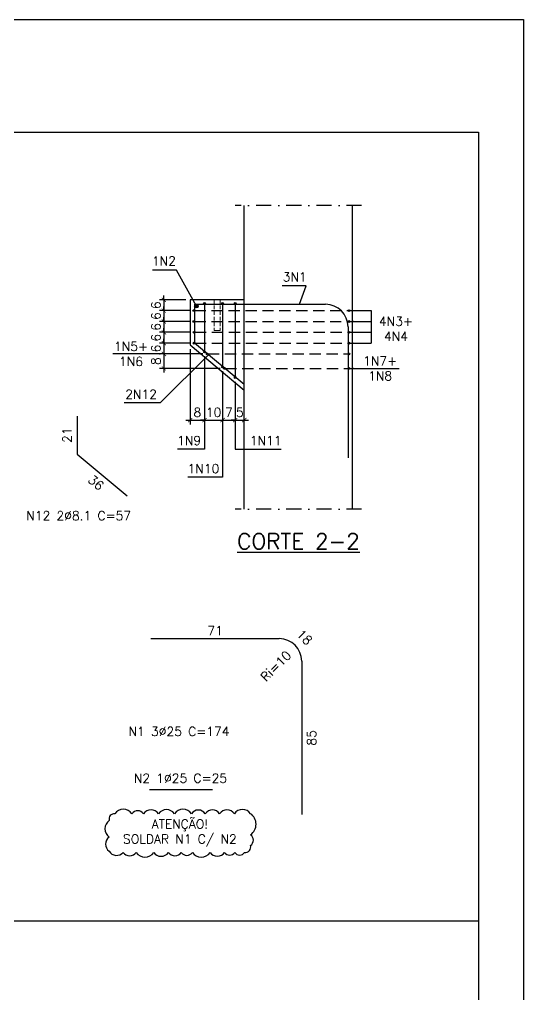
# Model space of a CAD drawing. Header units: centimetres. Extents: x 1658 to 19651, y 8294 to 11444.
# Drawn here: x 10931 to 11768, y 9823 to 11444 of the extents above; entities that cross this region are included whole.
import ezdxf

# ---------------------------------------------------------------- set-up
doc = ezdxf.new("R2010")
doc.units = ezdxf.units.CM
doc.header["$LTSCALE"] = 50
doc.header["$MEASUREMENT"] = 0
doc.header["$PDMODE"] = 67
for name, pattern in [('DASHDOT', [1, 0.5, -0.25, 0, -0.25]), ('DASHED', [0.75, 0.5, -0.25]), ('HIDDEN', [0.375, 0.25, -0.125])]:
    doc.linetypes.add(name, pattern=pattern)
doc.layers.add('10 TRACEJADO', color=1, linetype='DASHED', lineweight=13)
for name, color, linetype in [('FORMATO-PRECON', 2, 'Continuous'), ('HACHURAS-PRECON', 1, 'Continuous'), ('LINHA CENTRO-PRECON', 1, 'DASHDOT'), ('LINHA-01-PRECON', 1, 'Continuous'), ('LINHA-02-PRECON', 2, 'Continuous'), ('LINHA-03-PRECON', 3, 'Continuous'), ('LINHA-04-PRECON', 4, 'Continuous'), ('X1', 2, 'Continuous')]:
    doc.layers.add(name, color=color, linetype=linetype)
doc.styles.add('PRECON-ROMANS', font='romans.shx')
doc.styles.get("Standard").update_dxf_attribs({"font": 'romans.shx'})
doc.dimstyles.new('ESC50-50', dxfattribs={"dimscale": 50, "dimtxt": 0.2, "dimasz": 0.15, "dimexe": 0.15, "dimexo": 0.15, "dimgap": 0.08, "dimtad": 1, "dimdec": 1, "dimzin": 12, "dimdsep": 46, "dimtxsty": 'Standard', "dimblk": 'ARCHTICK', "dimcen": 0.09, "dimdle": 0.15, "dimclrd": 256, "dimclre": 256, "dimclrt": 2, "dimazin": 3, "dimtfac": 1, "dimtdec": 1, "dimtmove": 1, "dimatfit": 2, "dimfxl": 0.15, "dimtolj": 1, "dimtzin": 0, "dimarcsym": 0})
doc.dimstyles.new('ESC75-25', dxfattribs={"dimscale": 0, "dimtxt": 15, "dimasz": 7, "dimexe": 7, "dimexo": 7, "dimgap": 5.5, "dimtad": 1, "dimdec": 1, "dimlfac": 0.333333, "dimdsep": 46, "dimtxsty": 'Standard', "dimblk": 'ARCHTICK', "dimcen": 0.1, "dimdle": 7, "dimclrd": 256, "dimclre": 256, "dimclrt": 2, "dimadec": 0, "dimazin": 0, "dimtfac": 1, "dimtdec": 1, "dimtix": 1, "dimtmove": 2, "dimatfit": 3, "dimfxl": 1, "dimarcsym": 0})
doc.dimstyles.new('ESC75-75', dxfattribs={"dimscale": 0, "dimtxt": 15, "dimasz": 7, "dimexe": 7, "dimexo": 7, "dimgap": 5.5, "dimtad": 1, "dimdec": 1, "dimdsep": 46, "dimtxsty": 'Standard', "dimblk": 'ARCHTICK', "dimcen": 0.1, "dimdle": 7, "dimclrd": 256, "dimclre": 256, "dimclrt": 2, "dimadec": 0, "dimazin": 0, "dimtfac": 1, "dimtdec": 1, "dimtix": 1, "dimtmove": 2, "dimatfit": 3, "dimfxl": 1, "dimarcsym": 0})

# ---------------------------------------------------------------- blocks, each defined once
blk = doc.blocks.new('A$C2E607E54')
at = {"layer": 'FORMATO-PRECON'}
blk.add_lwpolyline([(0, 4200), (2970, 4200), (2970, 0), (0, 0)], close=True, dxfattribs=at)
at = {"layer": 'FORMATO-PRECON', "color": 6}
blk.add_lwpolyline([(100, 3950), (2870, 3950), (2870, 100), (100, 100)], close=True, dxfattribs=at)
blk = doc.blocks.new('_ArchTick')
at = {"color": 0, "linetype": 'ByBlock', "const_width": 0.15}
blk.add_lwpolyline([(-0.5, -0.5), (0.5, 0.5)], dxfattribs=at)
blk = doc.blocks.new('*D457')
at = {"layer": 'Defpoints', "color": 0, "transparency": 16777216}
for p in [(11214.4, 10978), (11170.8, 10960), (11220.4, 10960)]:
    blk.add_point(p, dxfattribs=at)
at = {"layer": 'LINHA-01-PRECON', "lineweight": -2, "transparency": 16777216}
for p, q in [((11207.4, 10978), (11163.8, 10978)), ((11170.8, 10978), (11170.8, 10985)), ((11170.8, 10978), (11170.8, 10960)), ((11213.4, 10960), (11163.8, 10960)), ((11170.8, 10960), (11170.8, 10953))]:
    blk.add_line(p, q, dxfattribs=at)
at = {"layer": 'LINHA-01-PRECON', "lineweight": -2, "transparency": 16777216, "xscale": 7, "yscale": 7, "zscale": 7}
for p, rotation in [((11170.8, 10978), 270), ((11170.8, 10960), 90)]:
    blk.add_blockref('_ArchTick', p, dxfattribs=dict(at, rotation=rotation))
at = {"layer": 'LINHA-01-PRECON', "color": 2, "transparency": 16777216, "insert": (11157.8, 10969), "char_height": 15, "attachment_point": 5, "rotation": 90}
blk.add_mtext('6', dxfattribs=at)
blk = doc.blocks.new('*D458')
at = {"layer": 'Defpoints', "color": 0, "transparency": 16777216}
for p in [(11220.4, 10960), (11170.8, 10942), (11220.4, 10942)]:
    blk.add_point(p, dxfattribs=at)
at = {"layer": 'LINHA-01-PRECON', "lineweight": -2, "transparency": 16777216}
for p, q in [((11213.4, 10960), (11163.8, 10960)), ((11170.8, 10960), (11170.8, 10967)), ((11170.8, 10960), (11170.8, 10942)), ((11213.4, 10942), (11163.8, 10942)), ((11170.8, 10942), (11170.8, 10935))]:
    blk.add_line(p, q, dxfattribs=at)
at = {"layer": 'LINHA-01-PRECON', "lineweight": -2, "transparency": 16777216, "xscale": 7, "yscale": 7, "zscale": 7}
for p, rotation in [((11170.8, 10960), 270), ((11170.8, 10942), 90)]:
    blk.add_blockref('_ArchTick', p, dxfattribs=dict(at, rotation=rotation))
at = {"layer": 'LINHA-01-PRECON', "color": 2, "transparency": 16777216, "insert": (11157.8, 10951), "char_height": 15, "attachment_point": 5, "rotation": 90}
blk.add_mtext('6', dxfattribs=at)
blk = doc.blocks.new('*D459')
at = {"layer": 'Defpoints', "color": 0, "transparency": 16777216}
for p in [(11220.4, 10942), (11170.8, 10924), (11221, 10924)]:
    blk.add_point(p, dxfattribs=at)
at = {"layer": 'LINHA-01-PRECON', "lineweight": -2, "transparency": 16777216}
for p, q in [((11213.4, 10942), (11163.8, 10942)), ((11170.8, 10942), (11170.8, 10949)), ((11170.8, 10942), (11170.8, 10924)), ((11214, 10924), (11163.8, 10924)), ((11170.8, 10924), (11170.8, 10917))]:
    blk.add_line(p, q, dxfattribs=at)
at = {"layer": 'LINHA-01-PRECON', "lineweight": -2, "transparency": 16777216, "xscale": 7, "yscale": 7, "zscale": 7}
for p, rotation in [((11170.8, 10942), 270), ((11170.8, 10924), 90)]:
    blk.add_blockref('_ArchTick', p, dxfattribs=dict(at, rotation=rotation))
at = {"layer": 'LINHA-01-PRECON', "color": 2, "transparency": 16777216, "insert": (11157.8, 10933), "char_height": 15, "attachment_point": 5, "rotation": 90}
blk.add_mtext('6', dxfattribs=at)
blk = doc.blocks.new('*D460')
at = {"layer": 'Defpoints', "color": 0, "transparency": 16777216}
for p in [(11214.4, 10903), (11238.4, 10891.3), (11238.4, 10778)]:
    blk.add_point(p, dxfattribs=at)
at = {"layer": 'LINHA-01-PRECON', "lineweight": -2, "transparency": 16777216}
for p, q in [((11214.4, 10896), (11214.4, 10771)), ((11238.4, 10884.3), (11238.4, 10771)), ((11207.4, 10778), (11245.4, 10778))]:
    blk.add_line(p, q, dxfattribs=at)
at = {"layer": 'LINHA-01-PRECON', "lineweight": -2, "transparency": 16777216, "xscale": 7, "yscale": 7, "zscale": 7, "rotation": 180}
blk.add_blockref('_ArchTick', (11214.4, 10778), dxfattribs=at)
at = {"layer": 'LINHA-01-PRECON', "lineweight": -2, "transparency": 16777216, "xscale": 7, "yscale": 7, "zscale": 7}
blk.add_blockref('_ArchTick', (11238.4, 10778), dxfattribs=at)
at = {"layer": 'LINHA-01-PRECON', "color": 2, "transparency": 16777216, "insert": (11226.4, 10791), "char_height": 15, "attachment_point": 5}
blk.add_mtext('8', dxfattribs=at)
blk = doc.blocks.new('*D461')
at = {"layer": 'Defpoints', "color": 0, "transparency": 16777216}
for p in [(11238.4, 10891.3), (11268.4, 10866.3), (11268.4, 10778)]:
    blk.add_point(p, dxfattribs=at)
at = {"layer": 'LINHA-01-PRECON', "lineweight": -2, "transparency": 16777216}
for p, q in [((11238.4, 10884.3), (11238.4, 10771)), ((11268.4, 10859.3), (11268.4, 10771)), ((11238.4, 10778), (11231.4, 10778)), ((11238.4, 10778), (11268.4, 10778)), ((11268.4, 10778), (11275.4, 10778))]:
    blk.add_line(p, q, dxfattribs=at)
at = {"layer": 'LINHA-01-PRECON', "lineweight": -2, "transparency": 16777216, "xscale": 7, "yscale": 7, "zscale": 7}
blk.add_blockref('_ArchTick', (11238.4, 10778), dxfattribs=at)
at = {"layer": 'LINHA-01-PRECON', "lineweight": -2, "transparency": 16777216, "xscale": 7, "yscale": 7, "zscale": 7, "rotation": 180}
blk.add_blockref('_ArchTick', (11268.4, 10778), dxfattribs=at)
at = {"layer": 'LINHA-01-PRECON', "color": 2, "transparency": 16777216, "insert": (11253.4, 10791), "char_height": 15, "attachment_point": 5}
blk.add_mtext('10', dxfattribs=at)
blk = doc.blocks.new('*D462')
at = {"layer": 'Defpoints', "color": 0, "transparency": 16777216}
for p in [(11268.4, 10866.3), (11289.4, 10848.8), (11289.4, 10778)]:
    blk.add_point(p, dxfattribs=at)
at = {"layer": 'LINHA-01-PRECON', "lineweight": -2, "transparency": 16777216}
for p, q in [((11268.4, 10859.3), (11268.4, 10771)), ((11289.4, 10841.8), (11289.4, 10771)), ((11261.4, 10778), (11296.4, 10778))]:
    blk.add_line(p, q, dxfattribs=at)
at = {"layer": 'LINHA-01-PRECON', "lineweight": -2, "transparency": 16777216, "xscale": 7, "yscale": 7, "zscale": 7, "rotation": 180}
blk.add_blockref('_ArchTick', (11268.4, 10778), dxfattribs=at)
at = {"layer": 'LINHA-01-PRECON', "lineweight": -2, "transparency": 16777216, "xscale": 7, "yscale": 7, "zscale": 7}
blk.add_blockref('_ArchTick', (11289.4, 10778), dxfattribs=at)
at = {"layer": 'LINHA-01-PRECON', "color": 2, "transparency": 16777216, "insert": (11278.9, 10791), "char_height": 15, "attachment_point": 5}
blk.add_mtext('7', dxfattribs=at)
blk = doc.blocks.new('*D463')
at = {"layer": 'Defpoints', "color": 0, "transparency": 16777216}
for p in [(11289.4, 10848.8), (11304.4, 10778), (11304.4, 10778)]:
    blk.add_point(p, dxfattribs=at)
at = {"layer": 'LINHA-01-PRECON', "lineweight": -2, "transparency": 16777216}
for p, q in [((11289.4, 10841.8), (11289.4, 10771)), ((11289.4, 10778), (11282.4, 10778)), ((11289.4, 10778), (11304.4, 10778)), ((11304.4, 10778), (11311.4, 10778))]:
    blk.add_line(p, q, dxfattribs=at)
at = {"layer": 'LINHA-01-PRECON', "lineweight": -2, "transparency": 16777216, "xscale": 7, "yscale": 7, "zscale": 7}
blk.add_blockref('_ArchTick', (11289.4, 10778), dxfattribs=at)
at = {"layer": 'LINHA-01-PRECON', "lineweight": -2, "transparency": 16777216, "xscale": 7, "yscale": 7, "zscale": 7, "rotation": 180}
blk.add_blockref('_ArchTick', (11304.4, 10778), dxfattribs=at)
at = {"layer": 'LINHA-01-PRECON', "color": 2, "transparency": 16777216, "insert": (11296.9, 10791), "char_height": 15, "attachment_point": 5}
blk.add_mtext('5', dxfattribs=at)
blk = doc.blocks.new('*D478')
at = {"layer": 'Defpoints', "color": 0, "transparency": 16777216}
for p in [(11221, 10924), (11170.8, 10906), (11221, 10906)]:
    blk.add_point(p, dxfattribs=at)
at = {"layer": 'LINHA-01-PRECON', "lineweight": -2, "transparency": 16777216}
for p, q in [((11214, 10924), (11163.8, 10924)), ((11170.8, 10924), (11170.8, 10931)), ((11170.8, 10924), (11170.8, 10906)), ((11214, 10906), (11163.8, 10906)), ((11170.8, 10906), (11170.8, 10899))]:
    blk.add_line(p, q, dxfattribs=at)
at = {"layer": 'LINHA-01-PRECON', "lineweight": -2, "transparency": 16777216, "xscale": 7, "yscale": 7, "zscale": 7}
for p, rotation in [((11170.8, 10924), 270), ((11170.8, 10906), 90)]:
    blk.add_blockref('_ArchTick', p, dxfattribs=dict(at, rotation=rotation))
at = {"layer": 'LINHA-01-PRECON', "color": 2, "transparency": 16777216, "insert": (11157.8, 10915), "char_height": 15, "attachment_point": 5, "rotation": 90}
blk.add_mtext('6', dxfattribs=at)
blk = doc.blocks.new('*D479')
at = {"layer": 'Defpoints', "color": 0, "transparency": 16777216}
for p in [(11221, 10906), (11170.8, 10888), (11242.6, 10888)]:
    blk.add_point(p, dxfattribs=at)
at = {"layer": 'LINHA-01-PRECON', "lineweight": -2, "transparency": 16777216}
for p, q in [((11170.8, 10906), (11170.8, 10913)), ((11214, 10906), (11163.8, 10906)), ((11170.8, 10906), (11170.8, 10888)), ((11235.6, 10888), (11163.8, 10888)), ((11170.8, 10888), (11170.8, 10881))]:
    blk.add_line(p, q, dxfattribs=at)
at = {"layer": 'LINHA-01-PRECON', "lineweight": -2, "transparency": 16777216, "xscale": 7, "yscale": 7, "zscale": 7}
for p, rotation in [((11170.8, 10906), 270), ((11170.8, 10888), 90)]:
    blk.add_blockref('_ArchTick', p, dxfattribs=dict(at, rotation=rotation))
at = {"layer": 'LINHA-01-PRECON', "color": 2, "transparency": 16777216, "insert": (11157.8, 10897), "char_height": 15, "attachment_point": 5, "rotation": 90}
blk.add_mtext('6', dxfattribs=at)
blk = doc.blocks.new('*D446')
at = {"layer": 'Defpoints', "color": 0, "linetype": 'Continuous', "transparency": 16777216}
for p in [(11026.9, 10784.6), (11026.9, 10721.5), (11026.9, 10721.5)]:
    blk.add_point(p, dxfattribs=at)
at = {"layer": 'LINHA-01-PRECON', "color": 2, "linetype": 'Continuous', "transparency": 16777216, "insert": (11009.9, 10753.1), "char_height": 15, "attachment_point": 5, "rotation": 90}
blk.add_mtext('21', dxfattribs=at)
blk = doc.blocks.new('*D447')
at = {"layer": 'Defpoints', "color": 0, "linetype": 'Continuous', "transparency": 16777216}
for p in [(11026.9, 10721.5), (11109.8, 10652.4), (11109.8, 10652.4)]:
    blk.add_point(p, dxfattribs=at)
at = {"layer": 'LINHA-01-PRECON', "color": 2, "linetype": 'Continuous', "transparency": 16777216, "insert": (11058.1, 10674.1), "char_height": 15, "attachment_point": 5, "rotation": 320.2182}
blk.add_mtext('36', dxfattribs=at)
blk = doc.blocks.new('*D449')
at = {"layer": 'Defpoints', "color": 0, "transparency": 16777216}
for p in [(11242.6, 10888), (11170.8, 10864), (11271.4, 10864)]:
    blk.add_point(p, dxfattribs=at)
at = {"layer": 'LINHA-01-PRECON', "lineweight": -2, "transparency": 16777216}
for p, q in [((11170.8, 10895), (11170.8, 10857)), ((11235.6, 10888), (11163.8, 10888)), ((11264.4, 10864), (11163.8, 10864))]:
    blk.add_line(p, q, dxfattribs=at)
at = {"layer": 'LINHA-01-PRECON', "lineweight": -2, "transparency": 16777216, "xscale": 7, "yscale": 7, "zscale": 7}
for p, rotation in [((11170.8, 10888), 90), ((11170.8, 10864), 270)]:
    blk.add_blockref('_ArchTick', p, dxfattribs=dict(at, rotation=rotation))
at = {"layer": 'LINHA-01-PRECON', "color": 2, "transparency": 16777216, "insert": (11157.8, 10876), "char_height": 15, "attachment_point": 5, "rotation": 90}
blk.add_mtext('8', dxfattribs=at)
blk = doc.blocks.new('*D450')
at = {"layer": 'Defpoints', "color": 0, "linetype": 'Continuous', "transparency": 16777216}
for p in [(11149.4, 10414.9), (11149.4, 10414.9), (11362.4, 10414.9)]:
    blk.add_point(p, dxfattribs=at)
at = {"layer": 'LINHA-01-PRECON', "color": 2, "linetype": 'Continuous', "transparency": 16777216, "insert": (11255.9, 10427.9), "char_height": 15, "attachment_point": 5}
blk.add_mtext('71', dxfattribs=at)
blk = doc.blocks.new('*D451')
at = {"layer": 'Defpoints', "color": 0, "linetype": 'Continuous', "transparency": 16777216}
for p in [(11399.9, 10377.4), (11399.9, 10122.4), (11399.9, 10122.4)]:
    blk.add_point(p, dxfattribs=at)
at = {"layer": 'LINHA-01-PRECON', "color": 2, "linetype": 'Continuous', "transparency": 16777216, "insert": (11416.4, 10249.9), "char_height": 15, "attachment_point": 5, "rotation": 90}
blk.add_mtext('85', dxfattribs=at)

msp = doc.modelspace()

# ---------------------------------------------------------------- hatches: boundary and pattern name
at = {"layer": 'LINHA-01-PRECON', "linetype": 'Continuous'}
h = msp.add_hatch(color=256, dxfattribs=at)
h.dxf.hatch_style = 1
edge = h.paths.add_edge_path()
edge.add_arc((11238.42, 10972.04), 1.5, 0, 360)
h = msp.add_hatch(color=256, dxfattribs=at)
h.dxf.hatch_style = 1
edge = h.paths.add_edge_path()
edge.add_arc((11268.42, 10972.04), 1.5, 0, 360)
h = msp.add_hatch(color=256, dxfattribs=at)
h.dxf.hatch_style = 1
edge = h.paths.add_edge_path()
edge.add_arc((11289.42, 10972.04), 1.5, 0, 360)
h = msp.add_hatch(color=256, dxfattribs=at)
h.dxf.hatch_style = 1
edge = h.paths.add_edge_path()
edge.add_arc((11220.42, 10960.04), 1.5, 0, 360)
h = msp.add_hatch(color=256, dxfattribs=at)
h.dxf.hatch_style = 1
edge = h.paths.add_edge_path()
edge.add_arc((11224.92, 10967.54), 3, 0, 360)
h = msp.add_hatch(color=256, dxfattribs=at)
h.dxf.hatch_style = 1
edge = h.paths.add_edge_path()
edge.add_arc((11478.42, 10960.04), 1.5, 0, 360)
h = msp.add_hatch(color=256, dxfattribs=at)
h.dxf.hatch_style = 1
edge = h.paths.add_edge_path()
edge.add_arc((11220.42, 10942.04), 1.5, 0, 360)
h = msp.add_hatch(color=256, dxfattribs=at)
h.dxf.hatch_style = 1
edge = h.paths.add_edge_path()
edge.add_arc((11478.42, 10942.04), 1.5, 0, 360)
h = msp.add_hatch(color=256, dxfattribs=at)
h.dxf.hatch_style = 1
edge = h.paths.add_edge_path()
edge.add_arc((11221.04, 10924.04), 1.5, 0, 360)
h = msp.add_hatch(color=256, dxfattribs=at)
h.dxf.hatch_style = 1
edge = h.paths.add_edge_path()
edge.add_arc((11478.42, 10924.04), 1.5, 0, 360)
h = msp.add_hatch(color=256, dxfattribs=at)
h.dxf.hatch_style = 1
edge = h.paths.add_edge_path()
edge.add_arc((11221.04, 10906.04), 1.5, 0, 360)
h = msp.add_hatch(color=256, dxfattribs=at)
h.dxf.hatch_style = 1
edge = h.paths.add_edge_path()
edge.add_arc((11478.42, 10906.04), 1.5, 0, 360)
h = msp.add_hatch(color=256, dxfattribs=at)
h.dxf.hatch_style = 1
edge = h.paths.add_edge_path()
edge.add_arc((11238.42, 10891.3), 1.5, 0, 360)
h = msp.add_hatch(color=256, dxfattribs=at)
h.dxf.hatch_style = 1
edge = h.paths.add_edge_path()
edge.add_arc((11242.64, 10888.04), 1.5, 0, 360)
h = msp.add_hatch(color=256, dxfattribs=at)
h.dxf.hatch_style = 1
edge = h.paths.add_edge_path()
edge.add_arc((11478.42, 10888.04), 1.5, 0, 360)
h = msp.add_hatch(color=256, dxfattribs=at)
h.dxf.hatch_style = 1
edge = h.paths.add_edge_path()
edge.add_arc((11268.42, 10866.3), 1.5, 0, 360)
h = msp.add_hatch(color=256, dxfattribs=at)
h.dxf.hatch_style = 1
edge = h.paths.add_edge_path()
edge.add_arc((11271.44, 10864.04), 1.5, 0, 360)
h = msp.add_hatch(color=256, dxfattribs=at)
h.dxf.hatch_style = 1
edge = h.paths.add_edge_path()
edge.add_arc((11478.42, 10864.04), 1.5, 0, 360)
h = msp.add_hatch(color=256, dxfattribs=at)
h.dxf.hatch_style = 1
edge = h.paths.add_edge_path()
edge.add_arc((11289.42, 10848.8), 1.5, 0, 360)

# ---------------------------------------------------------------- linework, layer by layer
at = {"layer": '10 TRACEJADO', "linetype": 'HIDDEN', "ltscale": 0.5, "extrusion": (0, 1, 0)}
for p, q in [((11254.62, 10978.04), (11254.62, 10927.04)), ((11264.22, 10978.04), (11264.22, 10927.04)), ((11254.62, 10927.04), (11259.42, 10927.04)), ((11259.42, 10927.04), (11264.22, 10927.04))]:
    msp.add_line(p, q, dxfattribs=at)
at = {"layer": 'LINHA CENTRO-PRECON', "extrusion": (0, 1, 0)}
for p, q in [((11499.42, 11134.64), (11289.42, 11134.64)), ((11499.42, 10629.85), (11289.42, 10629.85))]:
    msp.add_line(p, q, dxfattribs=at)
at = {"layer": 'LINHA-01-PRECON'}
msp.add_line((11693.36, 9945.13), (9615.86, 9945.13), dxfattribs=at)
at = {"layer": 'LINHA-01-PRECON', "linetype": 'Continuous'}
msp.add_lwpolyline([(11314.86, 10123.87, 0.5205671), (11287.91, 10123.87, 0.5205671), (11263.47, 10123.87, 0.5205671), (11239.6, 10123.87, 0.5205671), (11216.56, 10123.87, 0.5205671), (11188.2, 10123.87, 0.5205671), (11162.01, 10123.87, 0.5205671), (11136.86, 10123.87, 0.5205671), (11117.75, 10123.87, 0.5205671), (11089.46, 10123.87, 0.5205671), (11079.96, 10112.68, 0.5205671), (11079.96, 10085.02, 0.5205671), (11079.96, 10061.77, 0.5205671), (11103.02, 10059.4, 0.5205671), (11124.9, 10059.4, 0.5205671), (11153.98, 10059.4, 0.5205671), (11178.47, 10059.4, 0.5205671), (11199.75, 10059.4, 0.5205671), (11218.24, 10059.4, 0.5205671), (11247.58, 10059.4, 0.5205671), (11271.59, 10059.4, 0.5205671), (11288.59, 10059.4, 0.5205671), (11304.97, 10059.4, 0.5205671), (11314.86, 10071.13, 0.5205671), (11314.86, 10088.88, 0.5205671)], format="xyb", close=True, dxfattribs=at)
for centre, radius in [((11238.42, 10972.04), 1.5), ((11268.42, 10972.04), 1.5), ((11289.42, 10972.04), 1.5), ((11220.42, 10960.04), 1.5), ((11224.92, 10967.54), 3), ((11478.42, 10960.04), 1.5), ((11220.42, 10942.04), 1.5), ((11478.42, 10942.04), 1.5), ((11221.04, 10924.04), 1.5), ((11478.42, 10924.04), 1.5), ((11221.04, 10906.04), 1.5), ((11478.42, 10906.04), 1.5), ((11238.42, 10891.3), 1.5), ((11242.64, 10888.04), 1.5), ((11478.42, 10888.04), 1.5), ((11268.42, 10866.3), 1.5), ((11271.44, 10864.04), 1.5), ((11478.42, 10864.04), 1.5), ((11289.42, 10848.8), 1.5)]:
    msp.add_circle(centre, radius, dxfattribs=at)
at = {"layer": 'LINHA-02-PRECON', "extrusion": (0, 1, 0)}
for p, q in [((11304.42, 10629.85), (11304.42, 11134.64)), ((11484.42, 10629.85), (11484.42, 11134.64)), ((11214.42, 10978.04), (11214.42, 10903.04)), ((11304.42, 10978.04), (11214.42, 10978.04)), ((11214.42, 10903.04), (11304.42, 10828.04))]:
    msp.add_line(p, q, dxfattribs=at)
at = {"layer": 'LINHA-03-PRECON', "extrusion": (0, 1, 0)}
msp.add_line((11304.42, 10828.04), (11304.42, 10978.04), dxfattribs=at)
at = {"layer": 'LINHA-04-PRECON', "extrusion": (0, 1, 0)}
for p, q in [((11221.92, 10970.54), (11439.42, 10970.54)), ((11238.42, 10970.54), (11238.42, 10892.8)), ((11268.42, 10970.54), (11268.42, 10867.8)), ((11289.42, 10970.54), (11289.42, 10850.3)), ((11149.37, 10414.9), (11362.38, 10414.9))]:
    msp.add_line(p, q, dxfattribs=at)
at = {"layer": 'LINHA-04-PRECON', "linetype": 'HIDDEN', "ltscale": 1.5, "extrusion": (0, 1, 0)}
for p, q in [((11221.92, 10960.04), (11476.92, 10960.04)), ((11221.92, 10942.04), (11476.92, 10942.04)), ((11222.54, 10924.04), (11476.92, 10924.04)), ((11222.54, 10906.04), (11476.92, 10906.04)), ((11244.14, 10888.04), (11476.92, 10888.04)), ((11272.94, 10864.04), (11476.92, 10864.04))]:
    msp.add_line(p, q, dxfattribs=at)
at = {"layer": 'LINHA-04-PRECON'}
for p, q in [((11476.92, 10933.04), (11476.92, 10715.54)), ((11399.88, 10377.4), (11399.88, 10122.4)), ((11251.7, 10163.36), (11146.7, 10163.36))]:
    msp.add_line(p, q, dxfattribs=at)
for points in [[(11221.92, 10970.54, 0), (11221.92, 10906.55, 0), (11304.42, 10837.8, 0)], [(11026.85, 10784.63, 0), (11026.85, 10721.54, 0), (11109.84, 10652.44, 0)]]:
    msp.add_polyline3d(points, dxfattribs=at)
for centre in [(11439.42, 10933.04), (11362.38, 10377.4)]:
    msp.add_arc(centre, 37.5, 0, 90, dxfattribs=at)

# ---------------------------------------------------------------- block references
at = {"layer": 'HACHURAS-PRECON', "xscale": 0.7499999999999996, "yscale": 0.7499999999999996, "zscale": 0.7499999999999996}
msp.add_blockref('A$C2E607E54', (9540.86, 8293.94), dxfattribs=at)

# ---------------------------------------------------------------- texts
at = {"layer": 'LINHA-01-PRECON', "color": 2, "linetype": 'Continuous', "char_height": 15, "attachment_point": 5}
for s, insert in [('1N2', (11170.93, 11042.64)), ('3N1', (11388.25, 11016.14)), ('4N3+\\P4N4', (11556.49, 10929.72)), ('1N5+\\P1N6', (11116.24, 10888.04)), ('1N7+\\P1N8', (11530.19, 10864.04)), ('2N12', (11132.92, 10820.93)), ('1N9', (11212.82, 10744.12)), ('1N11', (11340.15, 10744.12)), ('1N10', (11236.54, 10697.5)), ('{\\C4;ATENÇÃO!\\P}SOLDAR N1 C/ N2', (11197.49, 10091.66))]:
    msp.add_mtext(s, dxfattribs=dict(at, insert=insert))
at = {"layer": 'LINHA-01-PRECON', "color": 4, "insert": (11394.42, 10576.71), "char_height": 26.25, "attachment_point": 5}
msp.add_mtext('{\\LCORTE 2-2}', dxfattribs=at)
at = {"layer": 'LINHA-01-PRECON', "color": 2, "linetype": 'Continuous', "char_height": 15, "attachment_point": 5}
for s, insert, rotation in [('18', (11404.57, 10417.15), 315), ('Ri=10', (11356.9, 10369.29), 45)]:
    msp.add_mtext(s, dxfattribs=dict(at, insert=insert, rotation=rotation))
at = {"layer": 'X1', "style": 'PRECON-ROMANS'}
for s, p in [('N12 2%%C8.1 C=57', (10942.2, 10611.67)), ('N1 3%%C25 C=174', (11112.14, 10253.01)), ('N2 1%%C25 C=25', (11120.91, 10175.33))]:
    msp.add_text(s, height=15, dxfattribs=at).set_placement(p)

# ---------------------------------------------------------------- dimensions: what is measured, and where the dimension line sits
at = {"layer": 'LINHA-01-PRECON'}
for base, p1, p2, picture, middle in [((11170.77, 10960.04), (11214.42, 10978.04), (11220.42, 10960.04), '*D457', (11157.77, 10969.04)), ((11170.77, 10942.04), (11220.42, 10960.04), (11220.42, 10942.04), '*D458', (11157.77, 10951.04)), ((11170.77, 10924.04), (11220.42, 10942.04), (11221.04, 10924.04), '*D459', (11157.77, 10933.04)), ((11170.77, 10906.04), (11221.04, 10924.04), (11221.04, 10906.04), '*D478', (11157.77, 10915.04)), ((11170.77, 10888.04), (11221.04, 10906.04), (11242.64, 10888.04), '*D479', (11157.77, 10897.04)), ((11170.77, 10864.04), (11242.64, 10888.04), (11271.44, 10864.04), '*D449', (11157.77, 10876.04))]:
    dim = msp.add_linear_dim(base=base, p1=p1, p2=p2, angle=90, dimstyle='ESC75-25', override={"dimscale": 1}, dxfattribs=at)
    dim.commit()
    dim.dimension.update_dxf_attribs({"geometry": picture, "text_midpoint": middle})
for base, p1, p2, picture, middle in [((11238.42, 10777.97), (11214.42, 10903.04), (11238.42, 10891.3), '*D460', (11226.42, 10790.97)), ((11268.42, 10777.97), (11238.42, 10891.3), (11268.42, 10866.3), '*D461', (11253.42, 10790.97)), ((11289.42, 10777.97), (11268.42, 10866.3), (11289.42, 10848.8), '*D462', (11278.92, 10790.97)), ((11304.42, 10777.97), (11289.42, 10848.8), (11304.42, 10777.97), '*D463', (11296.92, 10790.97))]:
    dim = msp.add_linear_dim(base=base, p1=p1, p2=p2, dimstyle='ESC75-25', override={"dimscale": 1}, dxfattribs=at)
    dim.commit()
    dim.dimension.update_dxf_attribs({"geometry": picture, "text_midpoint": middle})
at = {"layer": 'LINHA-01-PRECON', "linetype": 'Continuous'}
for base, p1, p2, angle, picture, middle, dimtype in [((11026.85, 10721.54), (11026.85, 10784.63), (11026.85, 10721.54), 270, '*D446', (11009.86, 10753.09), 161), ((11109.84, 10652.44), (11026.85, 10721.54), (11109.84, 10652.44), 320.21819, '*D447', (11058.14, 10674.06), 161), ((11399.88, 10122.4), (11399.88, 10377.4), (11399.88, 10122.4), 90, '*D451', (11416.44, 10249.9), 160)]:
    dim = msp.add_linear_dim(base=base, p1=p1, p2=p2, angle=angle, dimstyle='ESC75-25', override={"dimscale": 1, "dimse1": 1, "dimse2": 1, "dimsd1": 1, "dimsd2": 1}, dxfattribs=at)
    dim.commit()
    dim.dimension.update_dxf_attribs({"geometry": picture, "text_midpoint": middle, "dimtype": dimtype})
dim = msp.add_linear_dim(base=(11149.37, 10414.9), p1=(11362.38, 10414.9), p2=(11149.37, 10414.9), angle=180, dimstyle='ESC75-25', override={"dimscale": 1, "dimse1": 1, "dimse2": 1, "dimsd1": 1, "dimsd2": 1}, dxfattribs=at)
dim.commit()
dim.dimension.update_dxf_attribs({"geometry": '*D450', "text_midpoint": (11255.87, 10427.9)})

# ---------------------------------------------------------------- leaders
for points in [[(11224.92, 10967.54), (11191.61, 11027.15), (11151.89, 11027.15)], [(11395.98, 10970.54), (11407.02, 11001.45), (11367.29, 11001.45)]]:
    msp.add_leader(points, dimstyle='ESC75-75', override={"dimscale": 1, "dimtad": 0}, dxfattribs=at)
at = {"layer": 'LINHA-01-PRECON'}
for points in [[(11478.42, 10960.04), (11515.51, 10960.04), (11515.2, 10906.04)], [(11478.42, 10942.04), (11515.51, 10942.04)], [(11478.42, 10924.04), (11515.51, 10924.04)], [(11478.12, 10906.04), (11515.2, 10906.04)], [(11170.77, 10888.04), (11085.98, 10888.04)], [(11245.5, 10886.9), (11164.77, 10806.5), (11104.61, 10806.5)], [(11478.42, 10864.04), (11561.75, 10864.04)], [(11238.42, 10777.97), (11238.42, 10729.69), (11193.31, 10729.69)], [(11268.42, 10777.97), (11268.42, 10683.07), (11210.8, 10683.07)], [(11289.42, 10777.97), (11289.42, 10729.69), (11365.78, 10729.69)]]:
    msp.add_leader(points, dimstyle='ESC50-50', override={"dimgap": 0.08, "dimtad": 1}, dxfattribs=at)

doc.saveas('drawing.dxf')
